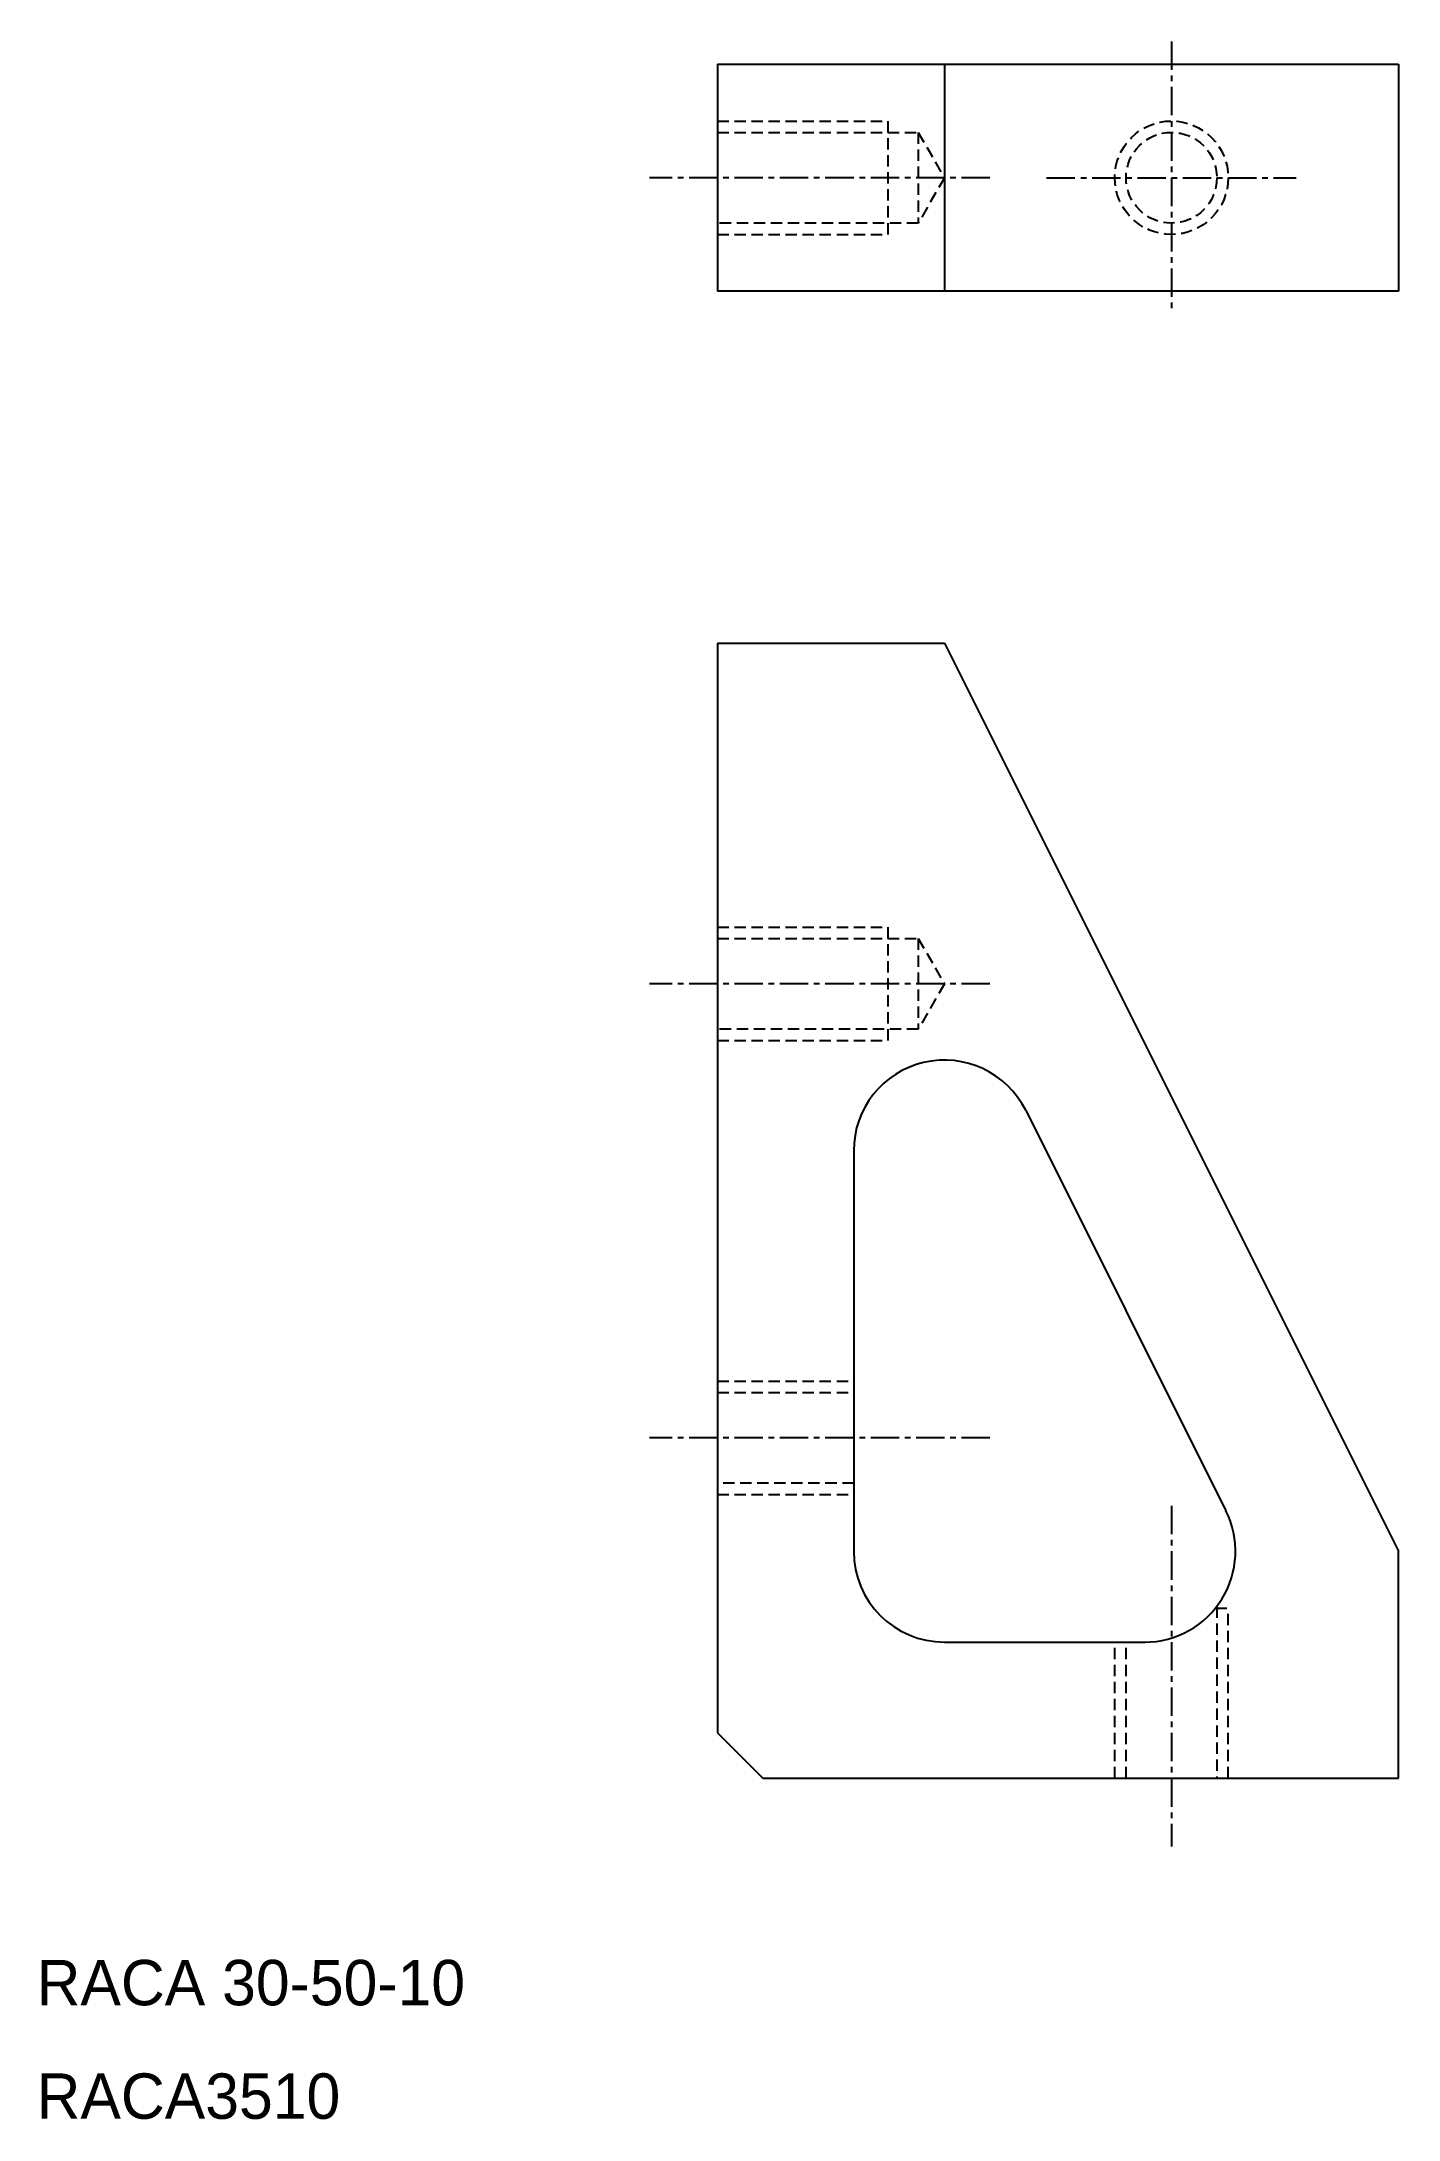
# Model space of a CAD drawing. Extents: x 8584.9 to 8644.7, y 773.8 to 865.3.
import ezdxf

# ---------------------------------------------------------------- set-up
doc = ezdxf.new("R2010")
doc.units = 0
doc.linetypes.add('CENTER', pattern=[2, 1.25, -0.25, 0.25, -0.25])
doc.linetypes.add('DASHED', pattern=[0.75, 0.5, -0.25])
doc.layers.get('0').update_dxf_attribs({"linetype": 'CONTINUOUS'})
doc.layers.add('CENTER', color=1, linetype='CENTER')

msp = doc.modelspace()

# ---------------------------------------------------------------- linework, layer by layer
at = {"color": 7, "linetype": 'CONTINUOUS'}
for p, q in [((8614.698, 864.331), (8614.698, 854.331)), ((8614.698, 864.331), (8644.698, 864.331)), ((8624.698, 864.331), (8624.698, 854.331)), ((8644.698, 864.331), (8644.698, 854.331)), ((8644.698, 854.331), (8614.698, 854.331)), ((8614.698, 838.822), (8624.698, 838.822)), ((8614.698, 838.822), (8614.698, 790.822)), ((8624.698, 838.822), (8644.698, 798.822)), ((8628.276, 818.251), (8637.096, 800.611)), ((8620.698, 816.462), (8620.698, 798.822)), ((8644.698, 788.822), (8644.698, 798.822)), ((8624.698, 794.822), (8633.518, 794.822)), ((8614.698, 790.822), (8616.698, 788.822)), ((8616.698, 788.822), (8644.698, 788.822))]:
    msp.add_line(p, q, dxfattribs=at)
at = {"color": 3, "linetype": 'DASHED'}
for p, q in [((8614.698, 861.831), (8622.198, 861.831)), ((8622.198, 861.831), (8622.198, 856.831)), ((8614.698, 861.331), (8623.543, 861.331)), ((8623.543, 861.331), (8624.698, 859.331)), ((8623.543, 861.331), (8623.543, 857.331)), ((8624.698, 859.331), (8623.543, 857.331)), ((8623.543, 857.331), (8614.698, 857.331)), ((8614.698, 856.831), (8622.198, 856.831)), ((8614.698, 826.322), (8622.198, 826.322)), ((8614.698, 825.822), (8623.543, 825.822)), ((8622.198, 826.322), (8622.198, 821.322)), ((8623.543, 825.822), (8623.543, 821.822)), ((8623.543, 825.822), (8624.698, 823.822)), ((8624.698, 823.822), (8623.543, 821.822)), ((8623.543, 821.822), (8614.698, 821.822)), ((8614.698, 821.322), (8622.198, 821.322)), ((8614.698, 806.322), (8620.698, 806.322)), ((8614.698, 805.822), (8620.698, 805.822)), ((8620.698, 801.822), (8614.698, 801.822)), ((8614.698, 801.322), (8620.698, 801.322)), ((8636.698, 796.396), (8636.698, 788.822)), ((8636.64, 796.322), (8637.198, 796.322)), ((8637.198, 788.822), (8637.198, 796.322)), ((8632.198, 788.822), (8632.198, 794.822)), ((8632.698, 788.822), (8632.698, 794.822))]:
    msp.add_line(p, q, dxfattribs=at)
for radius in [2.5, 2]:
    msp.add_circle((8634.698, 859.331), radius, dxfattribs=at)
at = {"color": 7, "linetype": 'CONTINUOUS'}
for centre, start, end in [((8624.698, 816.462), 26.56505, 180), ((8633.518, 798.822), 270, 26.56505), ((8624.698, 798.822), 180, 270)]:
    msp.add_arc(centre, 4, start, end, dxfattribs=at)
at = {"layer": 'CENTER', "color": 1, "linetype": 'CENTER'}
for p, q in [((8634.698, 865.331), (8634.698, 853.331)), ((8626.698, 859.331), (8611.698, 859.331)), ((8629.198, 859.331), (8640.198, 859.331)), ((8626.698, 823.822), (8611.698, 823.822)), ((8626.698, 803.822), (8611.698, 803.822)), ((8634.698, 800.822), (8634.698, 785.822))]:
    msp.add_line(p, q, dxfattribs=at)

# ---------------------------------------------------------------- texts
at = {"color": 7, "linetype": 'CONTINUOUS'}
for s, p in [('RACA 30-50-10', (8584.698, 778.822)), ('RACA3510', (8584.698, 773.822))]:
    msp.add_text(s, height=2, dxfattribs=at).set_placement(p)

doc.saveas('drawing.dxf')
